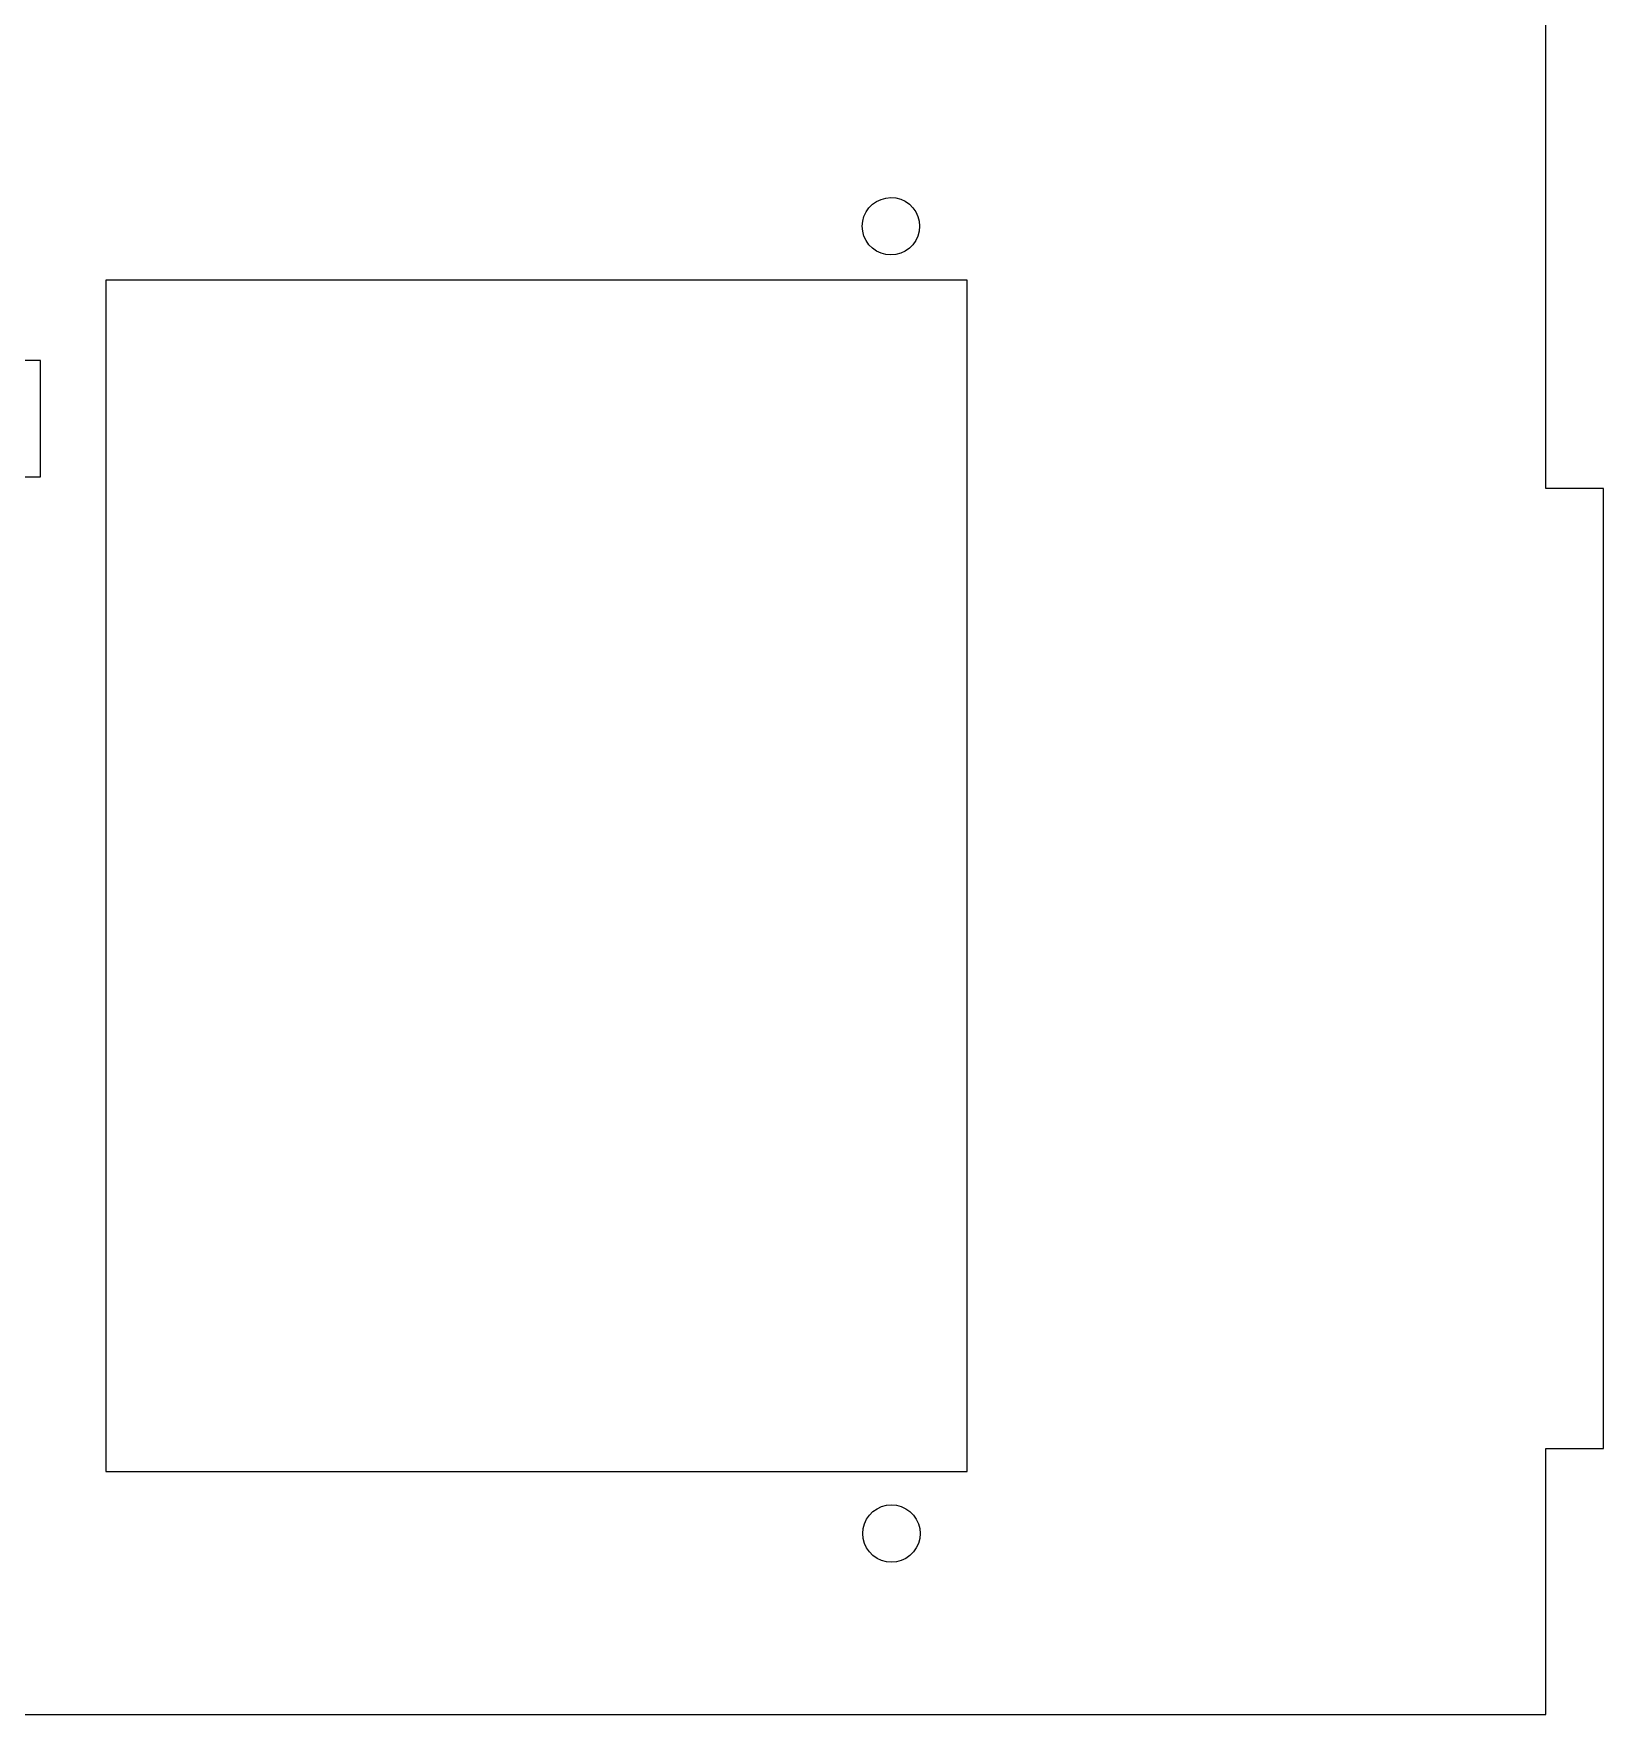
# Model space of a CAD drawing. Extents: x 6 to 603, y 12 to 301.
# Drawn here: x 521.4 to 603.2, y 12 to 99.5 of the extents above; entities that cross this region are included whole.
import ezdxf

# ---------------------------------------------------------------- set-up
doc = ezdxf.new("R2010")
doc.units = 0
doc.layers.add('Layer_1', color=7, linetype='CONTINUOUS')

msp = doc.modelspace()

# ---------------------------------------------------------------- linework, layer by layer
at = {"layer": 'Layer_1', "color": 7}
for p, q in [((600.212978, 75.803545), (600.212978, 165.503532)), ((564.688877, 89.973528), (564.798887, 90.209522)), ((564.798887, 90.209522), (564.948888, 90.423531)), ((564.798887, 90.209522), (564.798887, 90.209522)), ((564.948888, 90.423531), (565.132869, 90.60754)), ((564.948888, 90.423531), (564.948888, 90.423531)), ((565.132869, 90.60754), (565.34589, 90.756525)), ((565.132869, 90.60754), (565.132869, 90.60754)), ((565.34589, 90.756525), (565.581885, 90.866535)), ((565.34589, 90.756525), (565.34589, 90.756525)), ((565.581885, 90.866535), (565.833881, 90.934523)), ((565.581885, 90.866535), (565.581885, 90.866535)), ((565.833881, 90.934523), (566.093892, 90.956536)), ((565.833881, 90.934523), (565.833881, 90.934523)), ((566.093892, 90.956536), (566.093892, 90.956536)), ((566.093892, 90.956536), (566.352888, 90.942538)), ((566.352888, 90.942538), (566.352888, 90.942538)), ((566.352888, 90.942538), (566.604884, 90.875538)), ((566.604884, 90.875538), (566.604884, 90.875538)), ((566.604884, 90.875538), (566.840878, 90.76454)), ((566.840878, 90.76454), (566.840878, 90.76454)), ((566.840878, 90.76454), (567.053871, 90.614539)), ((567.053871, 90.614539), (567.053871, 90.614539)), ((567.053871, 90.614539), (567.23788, 90.43053)), ((567.23788, 90.43053), (567.23788, 90.43053)), ((567.23788, 90.43053), (567.386865, 90.216549)), ((567.386865, 90.216549), (567.386865, 90.216549)), ((567.386865, 90.216549), (567.497863, 89.979539)), ((564.599018, 89.462536), (564.621878, 89.722519)), ((564.621878, 89.203541), (564.599018, 89.462536)), ((564.599018, 89.462536), (564.599018, 89.462536)), ((564.621878, 89.722519), (564.688877, 89.973528)), ((564.621878, 89.722519), (564.621878, 89.722519)), ((564.688877, 89.973528), (564.688877, 89.973528)), ((567.497863, 89.979539), (567.497863, 89.979539)), ((567.497863, 89.979539), (567.564863, 89.727543)), ((567.564863, 89.727543), (567.564863, 89.727543)), ((567.564863, 89.727543), (567.588005, 89.467531)), ((567.588005, 89.467531), (567.564863, 89.207548)), ((567.588005, 89.467531), (567.588005, 89.467531)), ((564.688877, 88.951545), (564.621878, 89.203541)), ((564.621878, 89.203541), (564.621878, 89.203541)), ((564.799875, 88.715522), (564.688877, 88.951545)), ((564.688877, 88.951545), (564.688877, 88.951545)), ((564.948888, 88.502529), (564.799875, 88.715522)), ((564.799875, 88.715522), (564.799875, 88.715522)), ((565.132869, 88.31852), (564.948888, 88.502529)), ((564.948888, 88.502529), (564.948888, 88.502529)), ((567.23788, 88.504533), (567.053871, 88.319536)), ((567.387881, 88.718542), (567.23788, 88.504533)), ((567.23788, 88.504533), (567.23788, 88.504533)), ((567.497863, 88.955524), (567.387881, 88.718542)), ((567.387881, 88.718542), (567.387881, 88.718542)), ((567.564863, 89.207548), (567.497863, 88.955524)), ((567.497863, 88.955524), (567.497863, 88.955524)), ((567.564863, 89.207548), (567.564863, 89.207548)), ((565.34589, 88.169535), (565.132869, 88.31852)), ((565.132869, 88.31852), (565.132869, 88.31852)), ((565.581885, 88.059525), (565.34589, 88.169535)), ((565.34589, 88.169535), (565.34589, 88.169535)), ((565.833881, 87.991537), (565.581885, 88.059525)), ((565.581885, 88.059525), (565.581885, 88.059525)), ((566.092876, 87.968395), (565.833881, 87.991537)), ((565.833881, 87.991537), (565.833881, 87.991537)), ((566.352888, 87.991537), (566.092876, 87.968395)), ((566.092876, 87.968395), (566.092876, 87.968395)), ((566.604884, 88.059525), (566.352888, 87.991537)), ((566.352888, 87.991537), (566.352888, 87.991537)), ((566.840878, 88.169535), (566.604884, 88.059525)), ((566.604884, 88.059525), (566.604884, 88.059525)), ((567.053871, 88.319536), (566.840878, 88.169535)), ((566.840878, 88.169535), (566.840878, 88.169535)), ((567.053871, 88.319536), (567.053871, 88.319536)), ((569.908888, 86.663541), (525.183862, 86.663541)), ((525.183862, 86.663541), (525.183862, 86.456531)), ((525.183862, 86.456531), (525.183862, 24.610539)), ((570.057873, 86.663541), (569.908888, 86.663541)), ((570.057873, 24.817521), (570.057873, 86.663541)), ((521.76886, 82.472569), (515.867876, 82.472569)), ((521.787769, 82.472569), (521.76886, 82.472569)), ((521.787769, 76.438573), (521.787769, 82.472569)), ((515.886785, 76.418535), (521.787769, 76.418535)), ((521.787769, 76.418535), (521.787769, 76.438573)), ((600.222856, 75.803545), (600.212978, 75.803545)), ((603.21286, 75.803545), (600.222856, 75.803545)), ((603.21286, 75.636526), (603.21286, 75.803545)), ((603.21286, 25.803521), (603.21286, 75.636526)), ((600.212866, 25.75766), (600.212866, 25.803662)), ((600.212866, 25.803662), (603.202869, 25.803662)), ((600.212866, 11.952644), (600.212866, 25.75766)), ((603.202869, 25.803662), (603.21286, 25.803521)), ((525.183862, 24.610539), (525.332875, 24.610539)), ((525.332875, 24.610539), (570.057873, 24.610539)), ((570.057873, 24.610539), (570.057873, 24.817521)), ((565.371855, 22.666536), (565.607849, 22.777534)), ((565.607849, 22.777534), (565.859874, 22.844534)), ((565.607849, 22.777534), (565.607849, 22.777534)), ((565.859874, 22.844534), (566.119857, 22.867676)), ((565.859874, 22.844534), (565.859874, 22.844534)), ((566.119857, 22.867676), (566.119857, 22.867676)), ((566.119857, 22.867676), (566.37888, 22.844534)), ((566.37888, 22.844534), (566.37888, 22.844534)), ((566.37888, 22.844534), (566.630876, 22.777534)), ((566.630876, 22.777534), (566.630876, 22.777534)), ((566.630876, 22.777534), (566.866871, 22.667524)), ((564.71487, 21.884527), (564.82488, 22.120521)), ((564.82488, 22.120521), (564.974853, 22.333542)), ((564.82488, 22.120521), (564.82488, 22.120521)), ((564.974853, 22.333542), (565.158862, 22.517523)), ((564.974853, 22.333542), (564.974853, 22.333542)), ((565.158862, 22.517523), (565.371855, 22.666536)), ((565.158862, 22.517523), (565.158862, 22.517523)), ((565.371855, 22.666536), (565.371855, 22.666536)), ((566.866871, 22.667524), (566.866871, 22.667524)), ((566.866871, 22.667524), (567.079864, 22.517523)), ((567.079864, 22.517523), (567.079864, 22.517523)), ((567.079864, 22.517523), (567.263873, 22.333542)), ((567.263873, 22.333542), (567.263873, 22.333542)), ((567.263873, 22.333542), (567.412858, 22.120521)), ((567.412858, 22.120521), (567.412858, 22.120521)), ((567.412858, 22.120521), (567.523884, 21.884527)), ((564.624728, 21.373535), (564.64787, 21.63253)), ((564.64787, 21.113524), (564.624728, 21.373535)), ((564.624728, 21.373535), (564.624728, 21.373535)), ((564.64787, 21.63253), (564.71487, 21.884527)), ((564.64787, 21.63253), (564.64787, 21.63253)), ((564.71487, 20.861527), (564.64787, 21.113524)), ((564.64787, 21.113524), (564.64787, 21.113524)), ((564.71487, 21.884527), (564.71487, 21.884527)), ((567.523884, 21.884527), (567.523884, 21.884527)), ((567.523884, 21.884527), (567.590884, 21.63253)), ((567.590884, 21.113524), (567.523884, 20.861527)), ((567.590884, 21.63253), (567.590884, 21.63253)), ((567.590884, 21.63253), (567.614026, 21.372519)), ((567.614026, 21.372519), (567.590884, 21.113524)), ((567.590884, 21.113524), (567.590884, 21.113524)), ((567.614026, 21.372519), (567.614026, 21.372519)), ((564.825868, 20.625533), (564.71487, 20.861527)), ((564.71487, 20.861527), (564.71487, 20.861527)), ((564.974853, 20.41254), (564.825868, 20.625533)), ((564.825868, 20.625533), (564.825868, 20.625533)), ((565.158862, 20.228531), (564.974853, 20.41254)), ((564.974853, 20.41254), (564.974853, 20.41254)), ((565.371855, 20.07853), (565.158862, 20.228531)), ((565.158862, 20.228531), (565.158862, 20.228531)), ((567.079864, 20.228531), (566.866871, 20.079518)), ((567.263873, 20.41254), (567.079864, 20.228531)), ((567.079864, 20.228531), (567.079864, 20.228531)), ((567.413874, 20.625533), (567.263873, 20.41254)), ((567.263873, 20.41254), (567.263873, 20.41254)), ((567.523884, 20.861527), (567.413874, 20.625533)), ((567.413874, 20.625533), (567.413874, 20.625533)), ((567.523884, 20.861527), (567.523884, 20.861527)), ((565.607877, 19.96852), (565.371855, 20.07853)), ((565.371855, 20.07853), (565.371855, 20.07853)), ((565.859874, 19.90152), (565.607877, 19.96852)), ((565.607877, 19.96852), (565.607877, 19.96852)), ((566.118869, 19.878378), (565.859874, 19.90152)), ((565.859874, 19.90152), (565.859874, 19.90152)), ((566.37888, 19.90152), (566.118869, 19.878378)), ((566.118869, 19.878378), (566.118869, 19.878378)), ((566.630876, 19.96852), (566.37888, 19.90152)), ((566.37888, 19.90152), (566.37888, 19.90152)), ((566.866871, 20.079518), (566.630876, 19.96852)), ((566.630876, 19.96852), (566.630876, 19.96852)), ((566.866871, 20.079518), (566.866871, 20.079518)), ((515.212866, 11.952644), (549.099881, 11.952644)), ((549.099881, 11.952644), (549.212883, 11.952644)), ((549.212883, 11.952644), (583.09987, 11.952644)), ((583.09987, 11.952644), (583.212871, 11.952644)), ((583.212871, 11.952644), (600.155857, 11.952644)), ((600.155857, 11.952644), (600.212866, 11.952644))]:
    msp.add_line(p, q, dxfattribs=at)

doc.saveas('drawing.dxf')
